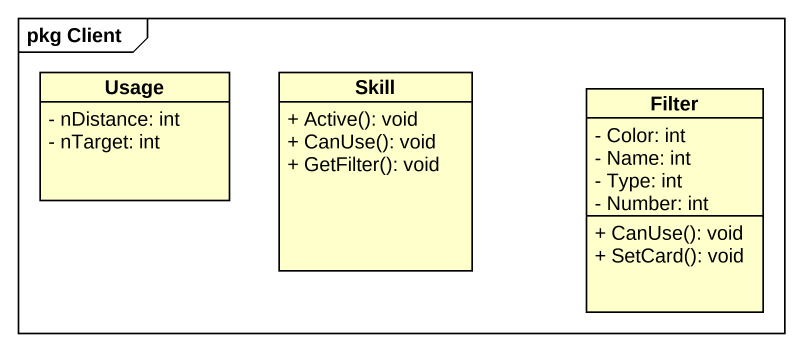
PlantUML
@startuml
mainframe pkg Client
hide circle
hide empty members
skinparam classAttributeIconSize 0
class Usage {
  - nDistance: int
  - nTarget: int
}
class Skill {
  + Active(): void
  + CanUse(): void
  + GetFilter(): void
}
class Filter {
  - Color: int
  - Name: int
  - Type: int
  - Number: int
  + CanUse(): void
  + SetCard(): void
}
@enduml
